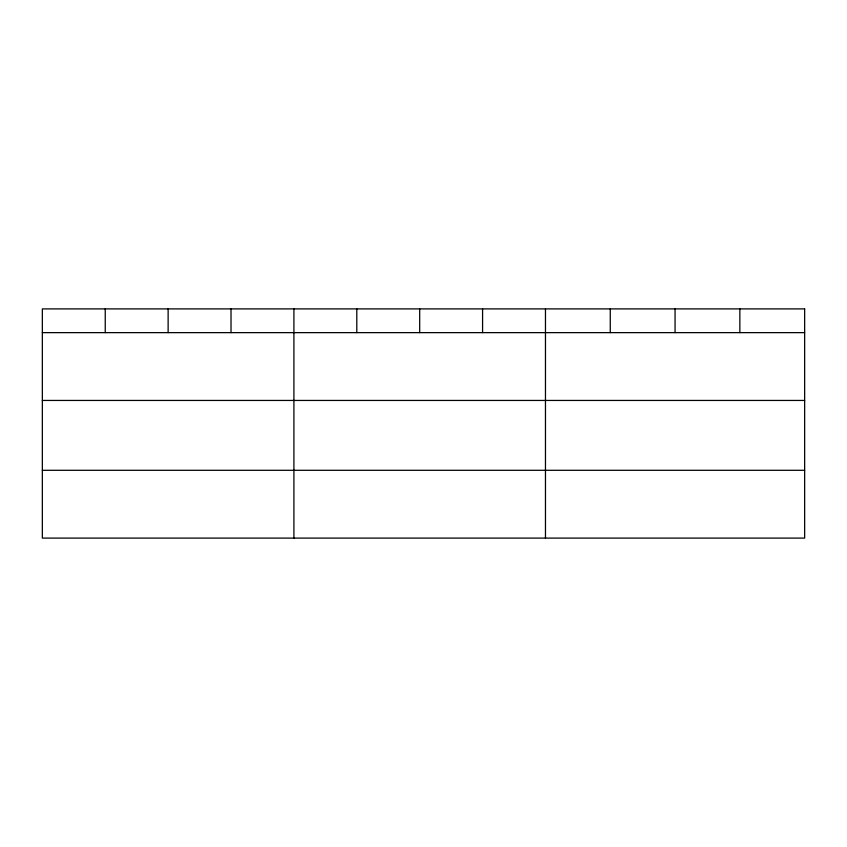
<?xml version="1.0" encoding="UTF-8"?>
<svg xmlns="http://www.w3.org/2000/svg" width="847" height="847" viewBox="0 0 847 847"><rect width="100%" height="100%" fill="white"/><g stroke="black" fill="none" stroke-linecap="round" stroke-linejoin="round"><path stroke-width="1.27" d="M42.35 332.638L804.65 332.638M42.35 400.44L804.65 400.44M42.35 470.297L804.65 470.297M739.855 308.901L739.855 332.638M675.059 308.901L675.059 332.638M610.264 308.901L610.264 332.638M545.468 308.901L545.468 538.099M482.578 308.901L482.578 332.638M419.689 308.901L419.689 332.638M356.799 308.901L356.799 332.638M293.909 308.901L293.909 538.099M231.019 308.901L231.019 332.638M168.13 308.901L168.13 332.638M105.24 308.901L105.24 332.638M804.65 308.901L42.35 308.901L42.35 538.099L804.65 538.099L804.65 308.901"/></g></svg>
